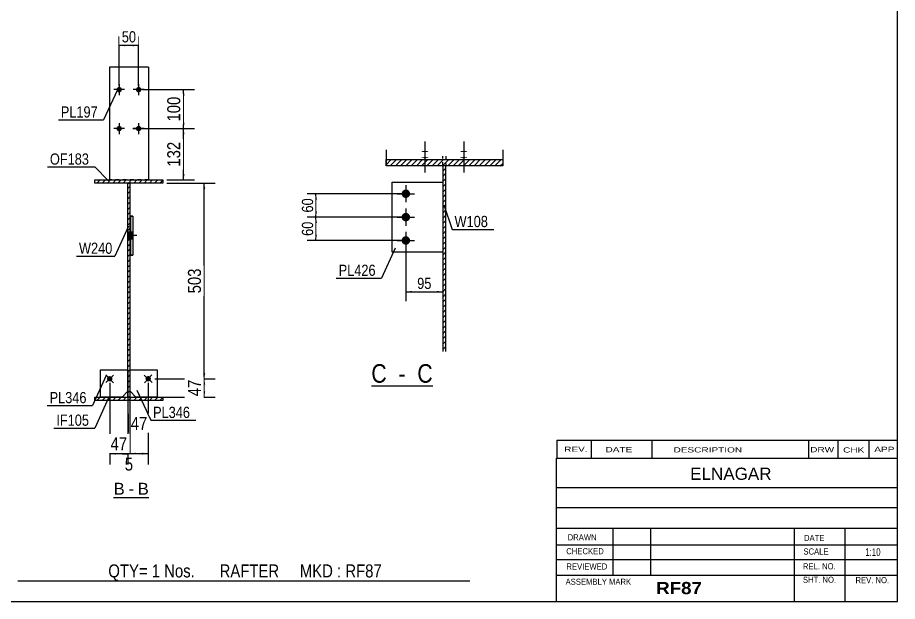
# Model space of a CAD drawing. Header units: millimetres. Extents: x -29 to 374, y -202 to 75.
# Drawn here: x 147.6 to 373.7, y -201.6 to -51.7 of the extents above; entities that cross this region are included whole.
import ezdxf

# ---------------------------------------------------------------- set-up
doc = ezdxf.new("R2010")
doc.units = ezdxf.units.MM
doc.linetypes.add('DXK_LINE_DOT1', pattern=[1.8814, 0.9407, -0.9407])
doc.styles.add('Arial', font='ARIAL.TTF', dxfattribs={"height": 0.2})
doc.styles.add('Arial Bold', font='ARIALBD.TTF', dxfattribs={"height": 0.2})
doc.styles.add('Arial Narrow', font='ARIALN.TTF', dxfattribs={"height": 0.2})

# ---------------------------------------------------------------- blocks, each defined once
blk = doc.blocks.new('Unknown-623588306-1210')
at = {"color": 5, "linetype": 'Continuous'}
for p, q in [((373.72, -201.63), (373.72, 75.37)), ((-26.28, -201.63), (373.72, -201.63))]:
    blk.add_line(p, q, dxfattribs=at)
blk = doc.blocks.new('Unknown-623588306-12 - 6742')
at = {"color": 7, "linetype": 'Continuous'}
blk.add_line((238.5, -146.22), (254.28, -146.22), dxfattribs=at)
at = {"color": 0, "linetype": 'Continuous'}
for points in [[(242.46, -145.47), (242.46, -140.47), (238.5, -140.47), (238.5, -145.47)], [(248.82, -145.47), (248.82, -140.47), (243.96, -140.47), (243.96, -145.47)], [(254.28, -145.47), (254.28, -140.47), (250.32, -140.47), (250.32, -145.47)]]:
    blk.add_wipeout(points, dxfattribs=at)
at = {"color": 6, "linetype": 'Continuous', "style": 'Arial Narrow'}
for s, height, p in [('C', 4.77, (238.5, -145.47)), ('C', 4.77, (250.32, -145.47)), (' - ', 4.772, (243.96, -145.47))]:
    blk.add_text(s, height=height, dxfattribs=at).set_placement(p)
blk = doc.blocks.new('Unknown-623588306-15 - 1229')
at = {"color": 7, "linetype": 'Continuous'}
blk.add_line((172.26, -174.98), (181.29, -174.98), dxfattribs=at)
at = {"color": 0, "linetype": 'Continuous'}
blk.add_wipeout([(175.11, -174.23), (175.11, -171.03), (172.26, -171.03), (172.26, -174.23)], dxfattribs=at)
at = {"color": 96, "linetype": 'Continuous', "style": 'Arial'}
blk.add_text('B', height=3.06, dxfattribs=at).set_placement((172.26, -174.23))
at = {"color": 0, "linetype": 'Continuous'}
blk.add_wipeout([(177.49, -174.23), (177.49, -171.03), (176.07, -171.03), (176.07, -174.23)], dxfattribs=at)
at = {"color": 96, "linetype": 'Continuous', "style": 'Arial'}
blk.add_text('-', height=3.06, dxfattribs=at).set_placement((176.07, -174.23))
at = {"color": 0, "linetype": 'Continuous'}
blk.add_wipeout([(181.29, -174.23), (181.29, -171.03), (178.45, -171.03), (178.45, -174.23)], dxfattribs=at)
at = {"color": 96, "linetype": 'Continuous', "style": 'Arial'}
blk.add_text('B', height=3.06, dxfattribs=at).set_placement((178.45, -174.23))
blk = doc.blocks.new('Part-623588306-6749 - 6742')
at = {"linetype": 'Continuous'}
h = blk.add_hatch(dxfattribs=at)
h.set_pattern_fill('', scale=0.3, style=0, pattern_type=0)
h.set_pattern_definition([(45, (257.6651, -137.4713), (-0.67352, 0.67352), [])])
h.paths.add_polyline_path([(256.87, -137.47), (257.67, -137.47), (257.67, -89.78), (256.87, -89.78)])
at = {"color": 7, "linetype": 'DXK_LINE_DOT1'}
for p, q in [((256.87, -89.78), (256.87, -87.28)), ((257.67, -87.28), (257.67, -89.78))]:
    blk.add_line(p, q, dxfattribs=at)
at = {"color": 2, "linetype": 'Continuous'}
for p, q in [((257.67, -89.78), (256.87, -89.78)), ((256.87, -89.78), (256.87, -137.47)), ((257.67, -137.47), (257.67, -89.78))]:
    blk.add_line(p, q, dxfattribs=at)
blk = doc.blocks.new('Bolt-623588306-6848 - 6742')
at = {"linetype": 'Continuous'}
for points in [[(247.37, -95.83, -1), (247.37, -98.03, -1)], [(247.37, -101.83, -1), (247.37, -104.03, -1)], [(247.37, -107.83, -1), (247.37, -110.03, -1)]]:
    blk.add_hatch(color=3, dxfattribs=at).paths.add_polyline_path(points)
at = {"color": 3, "linetype": 'Continuous'}
for p, q in [((247.37, -94.73), (247.37, -99.13)), ((245.17, -96.93), (249.57, -96.93)), ((247.37, -100.73), (247.37, -105.13)), ((245.17, -102.93), (249.57, -102.93)), ((247.37, -106.73), (247.37, -111.13)), ((245.17, -108.93), (249.57, -108.93))]:
    blk.add_line(p, q, dxfattribs=at)
blk = doc.blocks.new('Part-623588306-6768 - 6742')
at = {"linetype": 'Continuous'}
h = blk.add_hatch(dxfattribs=at)
h.set_pattern_fill('', scale=0.3, style=0, pattern_type=0)
h.set_pattern_definition([(45, (242.2651, -88.156), (-0.67352, 0.67352), [])])
h.paths.add_polyline_path([(272.27, -88.16), (242.27, -88.16), (242.27, -89.78), (272.27, -89.78)])
at = {"color": 2, "linetype": 'Continuous'}
for p, q in [((242.27, -85.66), (242.27, -88.16)), ((272.27, -85.66), (272.27, -88.16)), ((242.27, -88.16), (272.27, -88.16)), ((242.27, -89.78), (242.27, -88.16)), ((272.27, -88.16), (272.27, -89.78)), ((272.27, -89.78), (242.27, -89.78))]:
    blk.add_line(p, q, dxfattribs=at)
at = {"color": 7, "linetype": 'DXK_LINE_DOT1'}
for p, q in [((242.27, -88.16), (242.27, -89.78)), ((272.27, -88.16), (272.27, -89.78))]:
    blk.add_line(p, q, dxfattribs=at)
blk = doc.blocks.new('Bolt-623588306-6828 - 6742')
at = {"linetype": 'Continuous'}
for points in [[(252.27, -86.23), (252.08, -86.22), (251.9, -86.21), (251.74, -86.2), (251.6, -86.18), (251.49, -86.16), (251.41, -86.13), (251.37, -86.1), (251.37, -86.07), (251.41, -86.04), (251.49, -86.01), (251.6, -85.99), (251.74, -85.97), (251.9, -85.96), (252.08, -85.95), (252.27, -85.94), (252.45, -85.95), (252.63, -85.96), (252.79, -85.97), (252.93, -85.99), (253.04, -86.01), (253.12, -86.04), (253.16, -86.07), (253.16, -86.1), (253.12, -86.13), (253.04, -86.16), (252.93, -86.18), (252.79, -86.2), (252.63, -86.21), (252.45, -86.22)], [(252.27, -87.8), (252.08, -87.79), (251.9, -87.78), (251.74, -87.77), (251.6, -87.75), (251.49, -87.73), (251.41, -87.7), (251.37, -87.67), (251.37, -87.64), (251.41, -87.61), (251.49, -87.59), (251.6, -87.56), (251.74, -87.54), (251.9, -87.53), (252.08, -87.52), (252.27, -87.51), (252.45, -87.52), (252.63, -87.53), (252.79, -87.54), (252.93, -87.56), (253.04, -87.59), (253.12, -87.61), (253.16, -87.64), (253.16, -87.67), (253.12, -87.7), (253.04, -87.73), (252.93, -87.75), (252.79, -87.77), (252.63, -87.78), (252.45, -87.79)], [(262.27, -86.23), (262.08, -86.22), (261.9, -86.21), (261.74, -86.2), (261.6, -86.18), (261.49, -86.16), (261.41, -86.13), (261.37, -86.1), (261.37, -86.07), (261.41, -86.04), (261.49, -86.01), (261.6, -85.99), (261.74, -85.97), (261.9, -85.96), (262.08, -85.95), (262.27, -85.94), (262.45, -85.95), (262.63, -85.96), (262.79, -85.97), (262.93, -85.99), (263.04, -86.01), (263.12, -86.04), (263.16, -86.07), (263.16, -86.1), (263.12, -86.13), (263.04, -86.16), (262.93, -86.18), (262.79, -86.2), (262.63, -86.21), (262.45, -86.22)], [(262.27, -87.8), (262.08, -87.79), (261.9, -87.78), (261.74, -87.77), (261.6, -87.75), (261.49, -87.73), (261.41, -87.7), (261.37, -87.67), (261.37, -87.64), (261.41, -87.61), (261.49, -87.59), (261.6, -87.56), (261.74, -87.54), (261.9, -87.53), (262.08, -87.52), (262.27, -87.51), (262.45, -87.52), (262.63, -87.53), (262.79, -87.54), (262.93, -87.56), (263.04, -87.59), (263.12, -87.61), (263.16, -87.64), (263.16, -87.67), (263.12, -87.7), (263.04, -87.73), (262.93, -87.75), (262.79, -87.77), (262.63, -87.78), (262.45, -87.79)]]:
    blk.add_hatch(color=3, dxfattribs=at).paths.add_polyline_path(points)
at = {"color": 3, "linetype": 'Continuous'}
for p, q in [((252.27, -83.52), (252.27, -89.94)), ((262.27, -83.52), (262.27, -89.94)), ((252.27, -85.09), (252.27, -91.51)), ((262.27, -85.09), (262.27, -91.51))]:
    blk.add_line(p, q, dxfattribs=at)
blk = doc.blocks.new('Part-623588306-6796 - 6742')
at = {"color": 2, "linetype": 'Continuous'}
for p, q in [((243.87, -111.93), (243.87, -93.93)), ((243.87, -93.93), (256.87, -93.93)), ((256.87, -111.93), (243.87, -111.93))]:
    blk.add_line(p, q, dxfattribs=at)
at = {"color": 7, "linetype": 'DXK_LINE_DOT1'}
blk.add_line((256.87, -93.93), (256.87, -111.93), dxfattribs=at)
blk = doc.blocks.new('Part-623588306-1388 - 1229')
at = {"linetype": 'Continuous'}
h = blk.add_hatch(dxfattribs=at)
h.set_pattern_fill('', scale=0.3, style=0, pattern_type=0)
h.set_pattern_definition([(45, (167.4399, -149.186), (-0.67352, 0.67352), [])])
h.paths.add_polyline_path([(184.94, -149.19), (167.44, -149.19), (167.44, -149.99), (184.94, -149.99)])
at = {"color": 2, "linetype": 'Continuous'}
for p, q in [((167.44, -149.19), (184.94, -149.19)), ((167.44, -149.99), (167.44, -149.19)), ((184.94, -149.19), (184.94, -149.99)), ((184.94, -149.99), (167.44, -149.99))]:
    blk.add_line(p, q, dxfattribs=at)
blk = doc.blocks.new('Part-623588306-1356 - 1229')
at = {"color": 2, "linetype": 'Continuous'}
for p, q in [((177.19, -102.68), (176.59, -102.68)), ((176.59, -102.68), (176.59, -112.68)), ((177.19, -102.68), (177.19, -112.68)), ((176.59, -112.68), (177.19, -112.68))]:
    blk.add_line(p, q, dxfattribs=at)
at = {"color": 7, "linetype": 'DXK_LINE_DOT1'}
for p, q in [((176.59, -102.68), (177.19, -102.68)), ((177.19, -112.68), (176.59, -112.68))]:
    blk.add_line(p, q, dxfattribs=at)
blk = doc.blocks.new('Part-623588306-1264 - 1229')
at = {"linetype": 'Continuous'}
h = blk.add_hatch(dxfattribs=at)
h.set_pattern_fill('', scale=0.3, style=0, pattern_type=0)
h.set_pattern_definition([(45, (175.9399, -94.186), (-0.67352, 0.67352), [])])
h.paths.add_polyline_path([(176.44, -94.19), (175.94, -94.19), (175.94, -149.19), (176.44, -149.19)])
at = {"color": 2, "linetype": 'Continuous'}
for p, q in [((175.94, -94.19), (176.44, -94.19)), ((175.94, -149.19), (175.94, -94.19)), ((176.44, -94.19), (176.44, -149.19)), ((176.44, -149.19), (175.94, -149.19))]:
    blk.add_line(p, q, dxfattribs=at)
blk = doc.blocks.new('Bolt-623588306-1269 - 1229')
at = {"linetype": 'Continuous'}
for points in [[(176.44, -108.58), (176.44, -106.78), (175.94, -106.78), (175.94, -108.58)], [(177.19, -108.58), (177.19, -106.78), (176.59, -106.78), (176.59, -108.58)]]:
    blk.add_hatch(color=3, dxfattribs=at).paths.add_polyline_path(points)
at = {"color": 3, "linetype": 'Continuous'}
for p, q in [((176.44, -106.78), (175.94, -106.78)), ((178.19, -107.68), (175.94, -107.68)), ((177.19, -106.78), (176.59, -106.78)), ((176.44, -108.58), (175.94, -108.58)), ((177.19, -108.58), (176.59, -108.58))]:
    blk.add_line(p, q, dxfattribs=at)
blk = doc.blocks.new('Part-623588306-1413 - 1229')
at = {"linetype": 'Continuous'}
h = blk.add_hatch(dxfattribs=at)
h.set_pattern_fill('', scale=0.3, style=0, pattern_type=0)
h.set_pattern_definition([(45, (167.4399, -93.386), (-0.67352, 0.67352), [])])
h.paths.add_polyline_path([(184.94, -93.39), (167.44, -93.39), (167.44, -94.19), (184.94, -94.19)])
at = {"color": 2, "linetype": 'Continuous'}
for p, q in [((167.44, -93.39), (184.94, -93.39)), ((167.44, -94.19), (167.44, -93.39)), ((184.94, -94.19), (167.44, -94.19)), ((184.94, -93.39), (184.94, -94.19))]:
    blk.add_line(p, q, dxfattribs=at)
blk = doc.blocks.new('Part-623588306-11856 - 1229')
at = {"color": 2, "linetype": 'Continuous'}
for p, q in [((181.19, -64.39), (171.19, -64.39)), ((171.19, -64.39), (171.19, -93.39)), ((181.19, -64.39), (181.19, -93.39))]:
    blk.add_line(p, q, dxfattribs=at)
at = {"color": 7, "linetype": 'DXK_LINE_DOT1'}
blk.add_line((181.19, -93.39), (171.19, -93.39), dxfattribs=at)
blk = doc.blocks.new('Part-623588306-11857 - 1229')
at = {"color": 2, "linetype": 'Continuous'}
for p, q in [((168.91, -149.16), (168.91, -142.16)), ((168.91, -142.16), (175.91, -142.16)), ((175.91, -142.16), (175.91, -147.66)), ((174.41, -149.16), (168.91, -149.16)), ((175.91, -147.66), (174.41, -149.16))]:
    blk.add_line(p, q, dxfattribs=at)
at = {"color": 7, "linetype": 'DXK_LINE_DOT1'}
for p, q in [((168.91, -142.16), (175.91, -142.16)), ((174.41, -149.16), (168.91, -149.16))]:
    blk.add_line(p, q, dxfattribs=at)
blk = doc.blocks.new('Part-623588306-11860 - 1229')
at = {"color": 2, "linetype": 'Continuous'}
for p, q in [((176.47, -147.66), (176.47, -142.16)), ((176.47, -142.16), (183.47, -142.16)), ((183.47, -142.16), (183.47, -149.16)), ((177.97, -149.16), (176.47, -147.66)), ((183.47, -149.16), (177.97, -149.16))]:
    blk.add_line(p, q, dxfattribs=at)
at = {"color": 7, "linetype": 'DXK_LINE_DOT1'}
for p, q in [((176.47, -142.16), (183.47, -142.16)), ((177.97, -149.16), (183.47, -149.16))]:
    blk.add_line(p, q, dxfattribs=at)
blk = doc.blocks.new('Bolt-623588306-11901 - 1229')
at = {"linetype": 'Continuous'}
for points in [[(174.39, -70.19, -1), (172.99, -70.19, -1)], [(179.39, -70.19, -1), (177.99, -70.19, -1)], [(174.39, -80.19, -1), (172.99, -80.19, -1)], [(179.39, -80.19, -1), (177.99, -80.19, -1)]]:
    blk.add_hatch(color=3, dxfattribs=at).paths.add_polyline_path(points)
at = {"color": 3, "linetype": 'Continuous'}
for p, q in [((173.69, -68.79), (173.69, -71.59)), ((178.69, -68.79), (178.69, -71.59)), ((175.09, -70.19), (172.29, -70.19)), ((180.09, -70.19), (177.29, -70.19)), ((173.69, -78.79), (173.69, -81.59)), ((178.69, -78.79), (178.69, -81.59)), ((175.09, -80.19), (172.29, -80.19)), ((180.09, -80.19), (177.29, -80.19))]:
    blk.add_line(p, q, dxfattribs=at)
blk = doc.blocks.new('Bolt-623588306-11902 - 1229')
at = {"linetype": 'Continuous'}
blk.add_hatch(color=3, dxfattribs=at).paths.add_polyline_path([(171.74, -143.97, -1), (170.74, -144.94, -1)])
at = {"color": 3, "linetype": 'Continuous'}
for p, q in [((172.24, -143.48), (170.24, -145.43)), ((170.26, -143.45), (172.22, -145.46))]:
    blk.add_line(p, q, dxfattribs=at)
blk = doc.blocks.new('Bolt-623588306-11905 - 1229')
at = {"linetype": 'Continuous'}
blk.add_hatch(color=3, dxfattribs=at).paths.add_polyline_path([(181.64, -144.94, -1), (180.64, -143.97, -1)])
at = {"color": 3, "linetype": 'Continuous'}
for p, q in [((182.14, -145.43), (180.14, -143.48)), ((182.12, -143.45), (180.16, -145.46))]:
    blk.add_line(p, q, dxfattribs=at)
blk = doc.blocks.new('StraightDimension-623588306-10362 - 6742')
at = {"linetype": 'Continuous'}
for points in [[(224.02, -104.43), (224.27, -102.93), (224.52, -104.43)], [(224.52, -107.43), (224.27, -108.93), (224.02, -107.43)]]:
    blk.add_hatch(color=7, dxfattribs=at).paths.add_polyline_path(points)
at = {"color": 7, "linetype": 'Continuous'}
for p, q in [((246.37, -102.93), (222.02, -102.93)), ((224.27, -108.93), (224.27, -102.93)), ((246.37, -108.93), (222.02, -108.93))]:
    blk.add_line(p, q, dxfattribs=at)
at = {"color": 0}
blk.add_wipeout([(224.12, -103.5), (219.92, -103.5), (219.92, -108.35), (224.12, -108.35)], dxfattribs=at)
at = {"color": 3, "style": 'Arial Narrow'}
blk.add_text('60', height=2.863, rotation=90.0002, dxfattribs=at).set_placement((223.52, -107.75))
blk = doc.blocks.new('StraightDimension-623588306-7050 - 6742')
at = {"linetype": 'Continuous'}
for points in [[(248.87, -122.37), (247.37, -122.12), (248.87, -121.87)], [(255.37, -121.87), (256.87, -122.12), (255.37, -122.37)]]:
    blk.add_hatch(color=7, dxfattribs=at).paths.add_polyline_path(points)
at = {"color": 7, "linetype": 'Continuous'}
for p, q in [((247.37, -109.93), (247.37, -124.52)), ((256.87, -109.93), (256.87, -124.52)), ((247.37, -122.12), (256.87, -122.12))]:
    blk.add_line(p, q, dxfattribs=at)
at = {"color": 0}
blk.add_wipeout([(254.54, -121.97), (254.54, -117.77), (249.69, -117.77), (249.69, -121.97)], dxfattribs=at)
at = {"color": 3, "style": 'Arial Narrow'}
blk.add_text('95', height=2.863, dxfattribs=at).set_placement((250.29, -121.37))
blk = doc.blocks.new('StraightDimension-623588306-10364 - 6742')
at = {"linetype": 'Continuous'}
for points in [[(224.02, -98.43), (224.27, -96.93), (224.52, -98.43)], [(224.52, -101.43), (224.27, -102.93), (224.02, -101.43)]]:
    blk.add_hatch(color=7, dxfattribs=at).paths.add_polyline_path(points)
at = {"color": 7, "linetype": 'Continuous'}
for p, q in [((246.37, -96.93), (222.02, -96.93)), ((224.27, -102.93), (224.27, -96.93)), ((246.37, -102.93), (222.02, -102.93))]:
    blk.add_line(p, q, dxfattribs=at)
at = {"color": 0}
blk.add_wipeout([(224.12, -97.5), (219.92, -97.5), (219.92, -102.35), (224.12, -102.35)], dxfattribs=at)
at = {"color": 3, "style": 'Arial Narrow'}
blk.add_text('60', height=2.863, rotation=90.0002, dxfattribs=at).set_placement((223.52, -101.75))
blk = doc.blocks.new('StraightDimension-623588306-1480 - 1229')
at = {"linetype": 'Continuous'}
for points in [[(189.98, -71.69), (190.23, -70.19), (190.48, -71.69)], [(190.48, -78.69), (190.23, -80.19), (189.98, -78.69)]]:
    blk.add_hatch(color=4, dxfattribs=at).paths.add_polyline_path(points)
at = {"color": 4, "linetype": 'Continuous'}
for p, q in [((179.69, -70.19), (193.03, -70.19)), ((190.23, -80.19), (190.23, -70.19)), ((177.19, -80.19), (193.03, -80.19))]:
    blk.add_line(p, q, dxfattribs=at)
at = {"color": 0}
blk.add_wipeout([(190.08, -71.29), (185.18, -71.29), (185.18, -79.08), (190.08, -79.08)], dxfattribs=at)
at = {"color": 4, "style": 'Arial Narrow'}
blk.add_text('100', height=3.34, rotation=90.0002, dxfattribs=at).set_placement((189.38, -78.38))
blk = doc.blocks.new('StraightDimension-623588306-1501 - 1229')
at = {"linetype": 'Continuous'}
for points in [[(189.98, -81.69), (190.23, -80.19), (190.48, -81.69)], [(190.48, -91.89), (190.23, -93.39), (189.98, -91.89)]]:
    blk.add_hatch(color=4, dxfattribs=at).paths.add_polyline_path(points)
at = {"color": 4, "linetype": 'Continuous'}
for p, q in [((177.19, -80.19), (193.03, -80.19)), ((190.23, -93.39), (190.23, -80.19)), ((185.94, -93.39), (193.03, -93.39))]:
    blk.add_line(p, q, dxfattribs=at)
at = {"color": 0}
blk.add_wipeout([(190.08, -82.89), (185.18, -82.89), (185.18, -90.68), (190.08, -90.68)], dxfattribs=at)
at = {"color": 4, "style": 'Arial Narrow'}
blk.add_text('132', height=3.34, rotation=90.0002, dxfattribs=at).set_placement((189.38, -89.98))
blk = doc.blocks.new('StraightDimension-623588306-1460 - 1229')
at = {"linetype": 'Continuous'}
for points in [[(195.3, -95.69), (195.55, -94.19), (195.8, -95.69)], [(195.8, -142.96), (195.55, -144.46), (195.3, -142.96)]]:
    blk.add_hatch(color=4, dxfattribs=at).paths.add_polyline_path(points)
at = {"color": 4, "linetype": 'Continuous'}
for p, q in [((185.94, -94.19), (198.35, -94.19)), ((195.55, -144.46), (195.55, -94.19)), ((182.84, -144.46), (198.35, -144.46))]:
    blk.add_line(p, q, dxfattribs=at)
at = {"color": 0}
blk.add_wipeout([(195.4, -115.42), (190.5, -115.42), (190.5, -123.22), (195.4, -123.22)], dxfattribs=at)
at = {"color": 4, "style": 'Arial Narrow'}
blk.add_text('503', height=3.34, rotation=90.0002, dxfattribs=at).set_placement((194.7, -122.52))
blk = doc.blocks.new('StraightDimension-623588306-1470 - 1229')
at = {"linetype": 'Continuous'}
for points in [[(195.3, -145.96), (195.55, -144.46), (195.8, -145.96)], [(195.8, -147.66), (195.55, -149.16), (195.3, -147.66)]]:
    blk.add_hatch(color=4, dxfattribs=at).paths.add_polyline_path(points)
at = {"color": 4, "linetype": 'Continuous'}
for p, q in [((182.84, -144.46), (198.35, -144.46)), ((195.55, -149.16), (195.55, -144.46)), ((184.47, -149.16), (198.35, -149.16))]:
    blk.add_line(p, q, dxfattribs=at)
at = {"color": 0}
blk.add_wipeout([(195.4, -143.97), (190.5, -143.97), (190.5, -149.64), (195.4, -149.64)], dxfattribs=at)
at = {"color": 4, "style": 'Arial Narrow'}
blk.add_text('47', height=3.34, rotation=90.0002, dxfattribs=at).set_placement((194.7, -148.94))
blk = doc.blocks.new('StraightDimension-623588306-8176 - 1229')
at = {"linetype": 'Continuous'}
for points in [[(177.94, -163.93), (176.44, -163.68), (177.94, -163.43)], [(179.64, -163.43), (181.14, -163.68), (179.64, -163.93)]]:
    blk.add_hatch(color=4, dxfattribs=at).paths.add_polyline_path(points)
at = {"color": 4, "linetype": 'Continuous'}
for p, q in [((176.44, -146.95), (176.44, -166.48)), ((181.14, -145.46), (181.14, -166.48)), ((176.44, -163.68), (181.14, -163.68))]:
    blk.add_line(p, q, dxfattribs=at)
at = {"color": 0}
blk.add_wipeout([(181.62, -158.28), (181.62, -153.38), (175.96, -153.38), (175.96, -158.28)], dxfattribs=at)
at = {"color": 4, "style": 'Arial Narrow'}
blk.add_text('47', height=3.34, dxfattribs=at).set_placement((176.66, -157.58))
blk = doc.blocks.new('StraightDimension-623588306-8177 - 1229')
at = {"linetype": 'Continuous'}
for points in [[(174.44, -163.43), (175.94, -163.68), (174.44, -163.93)], [(177.94, -163.93), (176.44, -163.68), (177.94, -163.43)]]:
    blk.add_hatch(color=4, dxfattribs=at).paths.add_polyline_path(points)
at = {"color": 4, "linetype": 'Continuous'}
for p, q in [((176.44, -146.95), (176.44, -166.28)), ((175.94, -148.26), (175.94, -166.28)), ((175.94, -163.68), (176.44, -163.68))]:
    blk.add_line(p, q, dxfattribs=at)
at = {"color": 0}
blk.add_wipeout([(177.96, -168.73), (177.96, -163.83), (174.42, -163.83), (174.42, -168.73)], dxfattribs=at)
at = {"color": 4, "style": 'Arial Narrow'}
blk.add_text('5', height=3.34, dxfattribs=at).set_placement((175.12, -168.03))
blk = doc.blocks.new('StraightDimension-623588306-8178 - 1229')
at = {"linetype": 'Continuous'}
for points in [[(172.74, -163.93), (171.24, -163.68), (172.74, -163.43)], [(174.44, -163.43), (175.94, -163.68), (174.44, -163.93)]]:
    blk.add_hatch(color=4, dxfattribs=at).paths.add_polyline_path(points)
at = {"color": 4, "linetype": 'Continuous'}
for p, q in [((171.24, -145.46), (171.24, -166.48)), ((175.94, -148.26), (175.94, -166.48)), ((171.24, -163.68), (175.94, -163.68))]:
    blk.add_line(p, q, dxfattribs=at)
at = {"color": 0}
blk.add_wipeout([(176.42, -163.53), (176.42, -158.63), (170.76, -158.63), (170.76, -163.53)], dxfattribs=at)
at = {"color": 4, "style": 'Arial Narrow'}
blk.add_text('47', height=3.34, dxfattribs=at).set_placement((171.46, -162.83))
blk = doc.blocks.new('StraightDimension-623588306-9008 - 1229')
at = {"linetype": 'Continuous'}
for points in [[(175.19, -59.05), (173.69, -58.8), (175.19, -58.55)], [(177.19, -58.55), (178.69, -58.8), (177.19, -59.05)]]:
    blk.add_hatch(color=7, dxfattribs=at).paths.add_polyline_path(points)
at = {"color": 7, "linetype": 'Continuous'}
for p, q in [((173.69, -69.19), (173.69, -56.55)), ((178.69, -69.19), (178.69, -56.55)), ((173.69, -58.8), (178.69, -58.8))]:
    blk.add_line(p, q, dxfattribs=at)
at = {"color": 0}
blk.add_wipeout([(178.62, -58.65), (178.62, -54.45), (173.76, -54.45), (173.76, -58.65)], dxfattribs=at)
at = {"color": 3, "style": 'Arial Narrow'}
blk.add_text('50', height=2.863, dxfattribs=at).set_placement((174.36, -58.05))
blk = doc.blocks.new('CBS_REVISION-623588306-13753')
at = {"color": 7, "linetype": 'Continuous'}
for p, q in [((286.21, -160.25), (373.71, -160.25)), ((286.21, -160.25), (286.21, -164.88)), ((295.01, -160.25), (295.01, -164.88)), ((310.6, -160.25), (310.6, -164.81)), ((350.86, -160.25), (350.86, -164.88)), ((358.4, -160.25), (358.4, -164.88)), ((366.35, -160.25), (366.35, -164.88)), ((286.21, -164.88), (373.71, -164.88))]:
    blk.add_line(p, q, dxfattribs=at)
at = {"color": 7, "style": 'Arial Narrow', "width": 1.7}
for s, height, p in [('REV.', 1.326, (288.07, -163.2)), ('DATE', 1.326, (298.69, -163.32)), ('DESCRIPTION', 1.3257, (316.17, -163.37)), ('DRW', 1.326, (351.29, -163.31)), ('CHK', 1.326, (359.77, -163.4)), ('APP', 1.326, (367.78, -163.24))]:
    blk.add_text(s, height=height, dxfattribs=at).set_placement(p)
blk = doc.blocks.new('CBS_CALLOFF-623588306-13751')
at = {"color": 7, "linetype": 'Continuous'}
blk.add_line((147.6, -196.36), (263.83, -196.38), dxfattribs=at)
at = {"color": 3, "linetype": 'Continuous', "style": 'Arial Narrow'}
blk.add_text('QTY= 1 Nos.      RAFTER     MKD : RF87', height=3.3405, dxfattribs=at).set_placement((170.89, -195.47))
blk = doc.blocks.new('CBS_NAME_BLOG-623588306-13752')
at = {"color": 7, "linetype": 'Continuous'}
for p, q in [((286.13, -201.59), (286.12, -164.88)), ((286.13, -164.88), (373.64, -164.88)), ((286.13, -172.41), (373.65, -172.41)), ((286.2, -177.47), (373.72, -177.47)), ((286.13, -182.84), (373.64, -182.84)), ((300.65, -194.94), (300.65, -182.85)), ((310.33, -194.92), (310.33, -182.85)), ((347.25, -201.59), (347.25, -182.85)), ((360.3, -201.59), (360.3, -182.84)), ((286.13, -187.14), (373.72, -187.12)), ((286.13, -190.89), (373.64, -190.89)), ((286.13, -194.93), (373.64, -194.93)), ((286.13, -201.63), (373.72, -201.63))]:
    blk.add_line(p, q, dxfattribs=at)
at = {"color": 3, "linetype": 'Continuous', "style": 'Arial'}
blk.add_text('ELNAGAR', height=3.133, dxfattribs=at).set_placement((320.45, -170.41))
at = {"color": 3, "linetype": 'Continuous'}
for s, height, style, width, p in [('DRAWN', 1.566, 'Arial', 0.9, (288.96, -185.95)), ('DATE', 1.566, 'Arial', 0.9, (349.72, -186.11)), ('CHECKED', 1.566, 'Arial', 0.9, (288.61, -189.52)), ('SCALE', 1.566, 'Arial', 0.9, (349.57, -189.59)), ('1:10', 1.957, 'Arial Narrow', 0.9, (365.46, -189.94)), ('REVIEWED', 1.566, 'Arial', 0.9, (288.65, -193.44)), ('REL. NO.', 1.566, 'Arial', 0.9, (349.43, -193.39)), ('ASSEMBLY MARK', 1.5663, 'Arial', 0.9, (288.43, -197.37)), ('RF87', 3.131, 'Arial Bold', 1.1, (311.71, -199.77)), ('SHT. NO.', 1.566, 'Arial', 0.9, (349.43, -196.85)), ('REV. NO.', 1.566, 'Arial', 0.9, (362.95, -196.95))]:
    blk.add_text(s, height=height, dxfattribs=dict(at, style=style, width=width)).set_placement(p)
blk = doc.blocks.new('Mark-623588306-13254 - 6742')
at = {"color": 0}
blk.add_wipeout([(268.47, -105.48), (268.47, -102.48), (259.89, -102.48), (259.89, -105.48)], dxfattribs=at)
blk.add_wipeout([(268.47, -105.48), (268.47, -102.48), (259.89, -102.48), (259.89, -105.48)], dxfattribs=at)
at = {"color": 7, "linetype": 'Continuous'}
for p, q in [((257.13, -99.78), (259.29, -106.08)), ((259.29, -106.08), (269.97, -106.08))]:
    blk.add_line(p, q, dxfattribs=at)
at = {"color": 3, "style": 'Arial Narrow'}
blk.add_text('W108', height=2.863, dxfattribs=at).set_placement((259.89, -105.48))
blk = doc.blocks.new('Mark-623588306-13623 - 6742')
at = {"color": 7, "linetype": 'Continuous'}
blk.add_line((244.64, -110.88), (241.11, -118.61), dxfattribs=at)
at = {"color": 0}
blk.add_wipeout([(239.61, -118.01), (239.61, -115.01), (230.1, -115.01), (230.1, -118.01)], dxfattribs=at)
blk.add_wipeout([(239.61, -118.01), (239.61, -115.01), (230.1, -115.01), (230.1, -118.01)], dxfattribs=at)
at = {"color": 7, "linetype": 'Continuous'}
blk.add_line((229.5, -118.61), (241.11, -118.61), dxfattribs=at)
at = {"color": 3, "style": 'Arial Narrow'}
blk.add_text('PL426', height=2.863, dxfattribs=at).set_placement((230.1, -118.01))
blk = doc.blocks.new('Mark-623588306-1259 - 1229')
at = {"color": 0}
blk.add_wipeout([(171.93, -112.35), (171.93, -109.35), (163.35, -109.35), (163.35, -112.35)], dxfattribs=at)
blk.add_wipeout([(171.93, -112.35), (171.93, -109.35), (163.35, -109.35), (163.35, -112.35)], dxfattribs=at)
at = {"color": 7, "linetype": 'Continuous'}
for p in [(176.07, -105.22), (162.75, -112.95)]:
    blk.add_line(p, (172.53, -112.95), dxfattribs=at)
at = {"color": 3, "style": 'Arial Narrow'}
blk.add_text('W240', height=2.863, dxfattribs=at).set_placement((163.35, -112.35))
blk = doc.blocks.new('Mark-623588306-1384 - 1229')
at = {"color": 7, "linetype": 'Continuous'}
blk.add_line((170.97, -149.38), (167.43, -157.11), dxfattribs=at)
at = {"color": 0}
blk.add_wipeout([(165.93, -156.51), (165.93, -153.51), (157.53, -153.51), (157.53, -156.51)], dxfattribs=at)
blk.add_wipeout([(165.93, -156.51), (165.93, -153.51), (157.53, -153.51), (157.53, -156.51)], dxfattribs=at)
at = {"color": 7, "linetype": 'Continuous'}
blk.add_line((156.93, -157.11), (167.43, -157.11), dxfattribs=at)
at = {"color": 3, "style": 'Arial Narrow'}
blk.add_text('IF105', height=2.863, dxfattribs=at).set_placement((157.53, -156.51))
blk = doc.blocks.new('Mark-623588306-1409 - 1229')
at = {"color": 7, "linetype": 'Continuous'}
blk.add_line((170.97, -93.58), (167.43, -90.04), dxfattribs=at)
at = {"color": 0}
blk.add_wipeout([(165.93, -89.44), (165.93, -86.44), (155.88, -86.44), (155.88, -89.44)], dxfattribs=at)
blk.add_wipeout([(165.93, -89.44), (165.93, -86.44), (155.88, -86.44), (155.88, -89.44)], dxfattribs=at)
at = {"color": 7, "linetype": 'Continuous'}
blk.add_line((155.28, -90.04), (167.43, -90.04), dxfattribs=at)
at = {"color": 3, "style": 'Arial Narrow'}
blk.add_text('OF183', height=2.863, dxfattribs=at).set_placement((155.88, -89.44))
blk = doc.blocks.new('Mark-623588306-12108 - 1229')
at = {"color": 7, "linetype": 'Continuous'}
blk.add_line((173.22, -70.22), (169.68, -77.95), dxfattribs=at)
at = {"color": 0}
blk.add_wipeout([(168.18, -77.35), (168.18, -74.35), (158.68, -74.35), (158.68, -77.35)], dxfattribs=at)
blk.add_wipeout([(168.18, -77.35), (168.18, -74.35), (158.68, -74.35), (158.68, -77.35)], dxfattribs=at)
at = {"color": 7, "linetype": 'Continuous'}
blk.add_line((158.08, -77.95), (169.68, -77.95), dxfattribs=at)
at = {"color": 3, "style": 'Arial Narrow'}
blk.add_text('PL197', height=2.863, dxfattribs=at).set_placement((158.68, -77.35))
blk = doc.blocks.new('Mark-623588306-12111 - 1229')
at = {"color": 7, "linetype": 'Continuous'}
blk.add_line((170.34, -143.59), (166.8, -151.32), dxfattribs=at)
at = {"color": 0}
blk.add_wipeout([(165.3, -150.72), (165.3, -147.72), (155.8, -147.72), (155.8, -150.72)], dxfattribs=at)
blk.add_wipeout([(165.3, -150.72), (165.3, -147.72), (155.8, -147.72), (155.8, -150.72)], dxfattribs=at)
at = {"color": 7, "linetype": 'Continuous'}
blk.add_line((155.2, -151.32), (166.8, -151.32), dxfattribs=at)
at = {"color": 3, "style": 'Arial Narrow'}
blk.add_text('PL346', height=2.863, dxfattribs=at).set_placement((155.8, -150.72))
blk = doc.blocks.new('Mark-623588306-12114 - 1229')
at = {"color": 0}
blk.add_wipeout([(191.89, -154.51), (191.89, -151.51), (182.39, -151.51), (182.39, -154.51)], dxfattribs=at)
blk.add_wipeout([(191.89, -154.51), (191.89, -151.51), (182.39, -151.51), (182.39, -154.51)], dxfattribs=at)
at = {"color": 7, "linetype": 'Continuous'}
for p, q in [((178.25, -147.38), (181.79, -155.11)), ((181.79, -155.11), (193.39, -155.11))]:
    blk.add_line(p, q, dxfattribs=at)
at = {"color": 3, "style": 'Arial Narrow'}
blk.add_text('PL346', height=2.863, dxfattribs=at).set_placement((182.39, -154.51))

msp = doc.modelspace()

# ---------------------------------------------------------------- block references
for name in ['Unknown-623588306-1210', 'Part-623588306-11856 - 1229', 'Bolt-623588306-11901 - 1229', 'Bolt-623588306-6828 - 6742', 'Part-623588306-6768 - 6742', 'Part-623588306-6749 - 6742', 'Part-623588306-1413 - 1229', 'Part-623588306-1264 - 1229', 'Part-623588306-6796 - 6742', 'Bolt-623588306-6848 - 6742', 'Part-623588306-1356 - 1229', 'Bolt-623588306-1269 - 1229', 'Part-623588306-11857 - 1229', 'Part-623588306-11860 - 1229', 'Bolt-623588306-11902 - 1229', 'Bolt-623588306-11905 - 1229', 'Part-623588306-1388 - 1229', 'CBS_REVISION-623588306-13753', 'CBS_NAME_BLOG-623588306-13752', 'CBS_CALLOFF-623588306-13751']:
    msp.add_blockref(name, (0, 0))

# ---------------------------------------------------------------- next in the draw order: block references
for name in ['StraightDimension-623588306-1480 - 1229', 'Mark-623588306-1409 - 1229', 'Mark-623588306-13254 - 6742', 'StraightDimension-623588306-10362 - 6742', 'Mark-623588306-1259 - 1229', 'Mark-623588306-13623 - 6742', 'Unknown-623588306-12 - 6742', 'StraightDimension-623588306-8176 - 1229', 'Unknown-623588306-15 - 1229']:
    msp.add_blockref(name, (0, 0))

# ---------------------------------------------------------------- next in the draw order: block references
for name in ['StraightDimension-623588306-9008 - 1229', 'StraightDimension-623588306-1501 - 1229', 'StraightDimension-623588306-10364 - 6742', 'StraightDimension-623588306-7050 - 6742', 'StraightDimension-623588306-8177 - 1229']:
    msp.add_blockref(name, (0, 0))

# ---------------------------------------------------------------- next in the draw order: block references
for name in ['Mark-623588306-12108 - 1229', 'StraightDimension-623588306-1460 - 1229', 'StraightDimension-623588306-8178 - 1229']:
    msp.add_blockref(name, (0, 0))

# ---------------------------------------------------------------- next in the draw order: block references
for name in ['StraightDimension-623588306-1470 - 1229', 'Mark-623588306-1384 - 1229']:
    msp.add_blockref(name, (0, 0))

# ---------------------------------------------------------------- next in the draw order: block references
for name in ['Mark-623588306-12111 - 1229', 'Mark-623588306-12114 - 1229']:
    msp.add_blockref(name, (0, 0))

doc.saveas('drawing.dxf')
